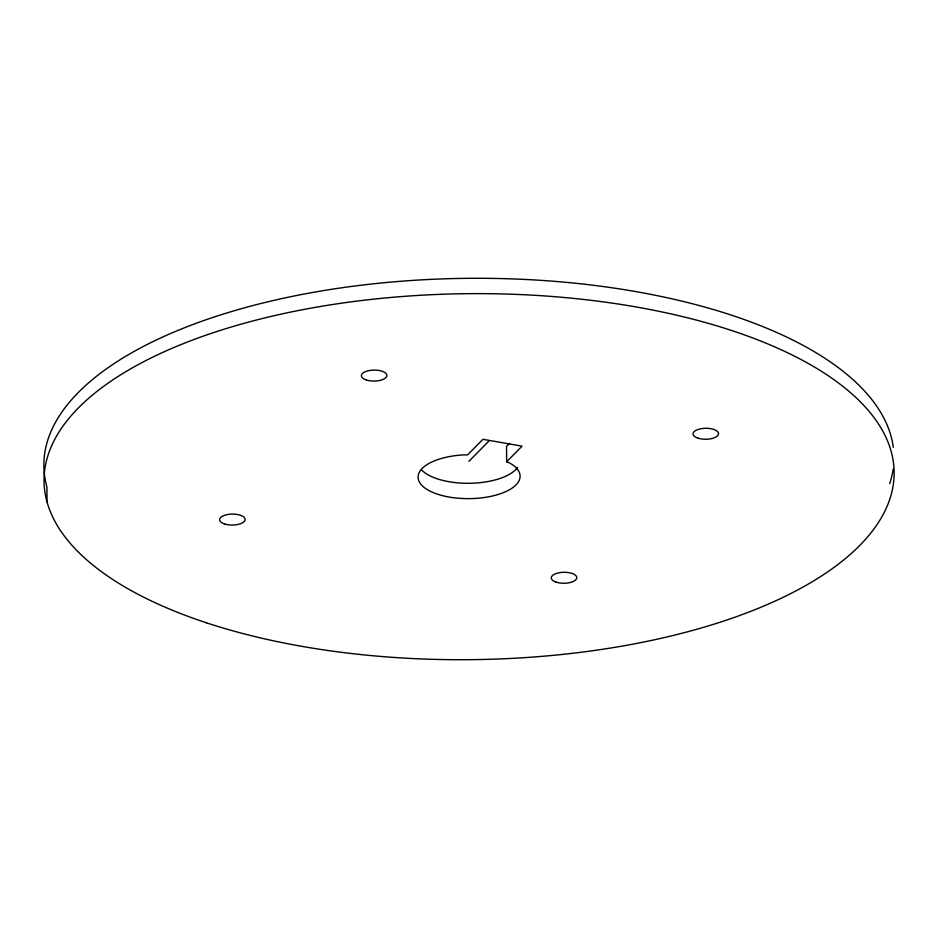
<?xml version="1.0" encoding="UTF-8"?>
<svg xmlns="http://www.w3.org/2000/svg" width="938" height="938" viewBox="0 0 938 938"><rect width="100%" height="100%" fill="white"/><g stroke="black" fill="none" stroke-linecap="round" stroke-linejoin="round"><path stroke-width="1.41" d="M468.918 461.332L488.968 440.966M509.592 443.299L506.52 446.418L506.672 461.766L509.897 463.149A51.015 21.961 -0.6 0 1 492.122 496.073A51.015 21.961 -0.6 0 1 420.271 483.457A51.015 21.961 -0.6 0 1 462.985 454.918L467.593 454.907L482.953 439.301L522.032 446.16L506.672 461.766M47.064 502.123L46.9 486.787A425.078 183.004 -0.6 0 1 431.515 279.348A425.078 183.004 -0.6 0 1 893.304 447.367M893.14 469.235A425.078 183.004 -0.6 0 1 889.693 483.656M517.659 467.382A51.015 21.961 -0.6 0 1 471.017 483.258A51.015 21.961 -0.6 0 1 421.584 469.903M206.559 622.844A425.078 183.004 -0.6 0 0 889.857 499.004A425.078 183.004 -0.6 0 0 310.83 308.168A425.078 183.004 -0.6 0 0 206.559 622.844M697.907 438.152A12.757 5.487 -0.6 0 0 718.402 434.446A12.757 5.487 -0.6 0 0 701.038 428.713A12.757 5.487 -0.6 0 0 697.907 438.152M556.164 582.158A12.757 5.487 -0.6 0 0 576.659 578.441A12.757 5.487 -0.6 0 0 559.283 572.719A12.757 5.487 -0.6 0 0 556.164 582.158M366.254 379.96A12.757 5.487 -0.6 0 0 386.749 376.244A12.757 5.487 -0.6 0 0 369.384 370.522A12.757 5.487 -0.6 0 0 366.254 379.96M224.499 523.955A12.757 5.487 -0.6 0 0 245.006 520.25A12.757 5.487 -0.6 0 0 227.629 514.516A12.757 5.487 -0.6 0 0 224.499 523.955"/></g></svg>
